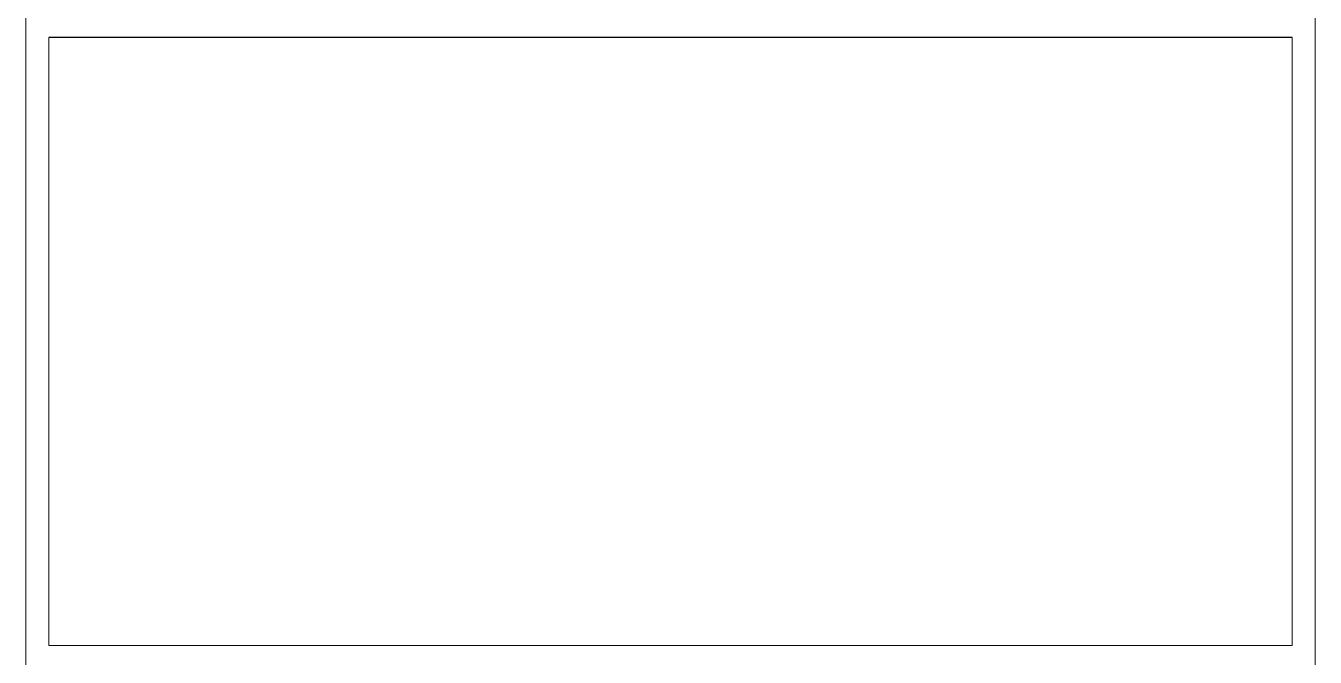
# Model space of a CAD drawing. Header units: inches. Extents: x -1851 to 6314, y -1304 to 4687.
# Drawn here: x 1266 to 1355.5, y 1458.5 to 1502.3 of the extents above; entities that cross this region are included whole.
import ezdxf

# ---------------------------------------------------------------- set-up
doc = ezdxf.new("R2010")
doc.units = ezdxf.units.IN
doc.header["$MEASUREMENT"] = 0
doc.layers.add('E-ARRY-TABL', color=9, linetype='Continuous')

# ---------------------------------------------------------------- blocks, each defined once
blk = doc.blocks.new('2.2.1_8 Mid Plan View')
at = {"color": 7, "linetype": 'Continuous', "lineweight": 15}
for p, q in [((3.5556, 2.6804), (0.3011, 2.6804)), ((0.4159, 2.5656), (0.4159, -3.622)), ((3.4408, 2.5656), (0.4159, 2.5656)), ((3.4408, -3.622), (3.4408, 2.5656)), ((0.4159, -3.622), (3.4408, -3.622)), ((0.3011, -3.7368), (3.5556, -3.7368))]:
    blk.add_line(p, q, dxfattribs=at)

msp = doc.modelspace()

# ---------------------------------------------------------------- linework, layer by layer
at = {"layer": 'E-ARRY-TABL'}
msp.add_line((1353.89208, 1501.49983), (1267.55665, 1501.49983), dxfattribs=at)

# ---------------------------------------------------------------- block references
at = {"layer": 'E-ARRY-TABL', "xscale": 13.95298604562408, "yscale": 13.95298604562408, "zscale": 13.95298604562408, "rotation": 270}
msp.add_blockref('2.2.1_8 Mid Plan View', (1318.09446, 1507.30313), dxfattribs=at)

doc.saveas('drawing.dxf')
